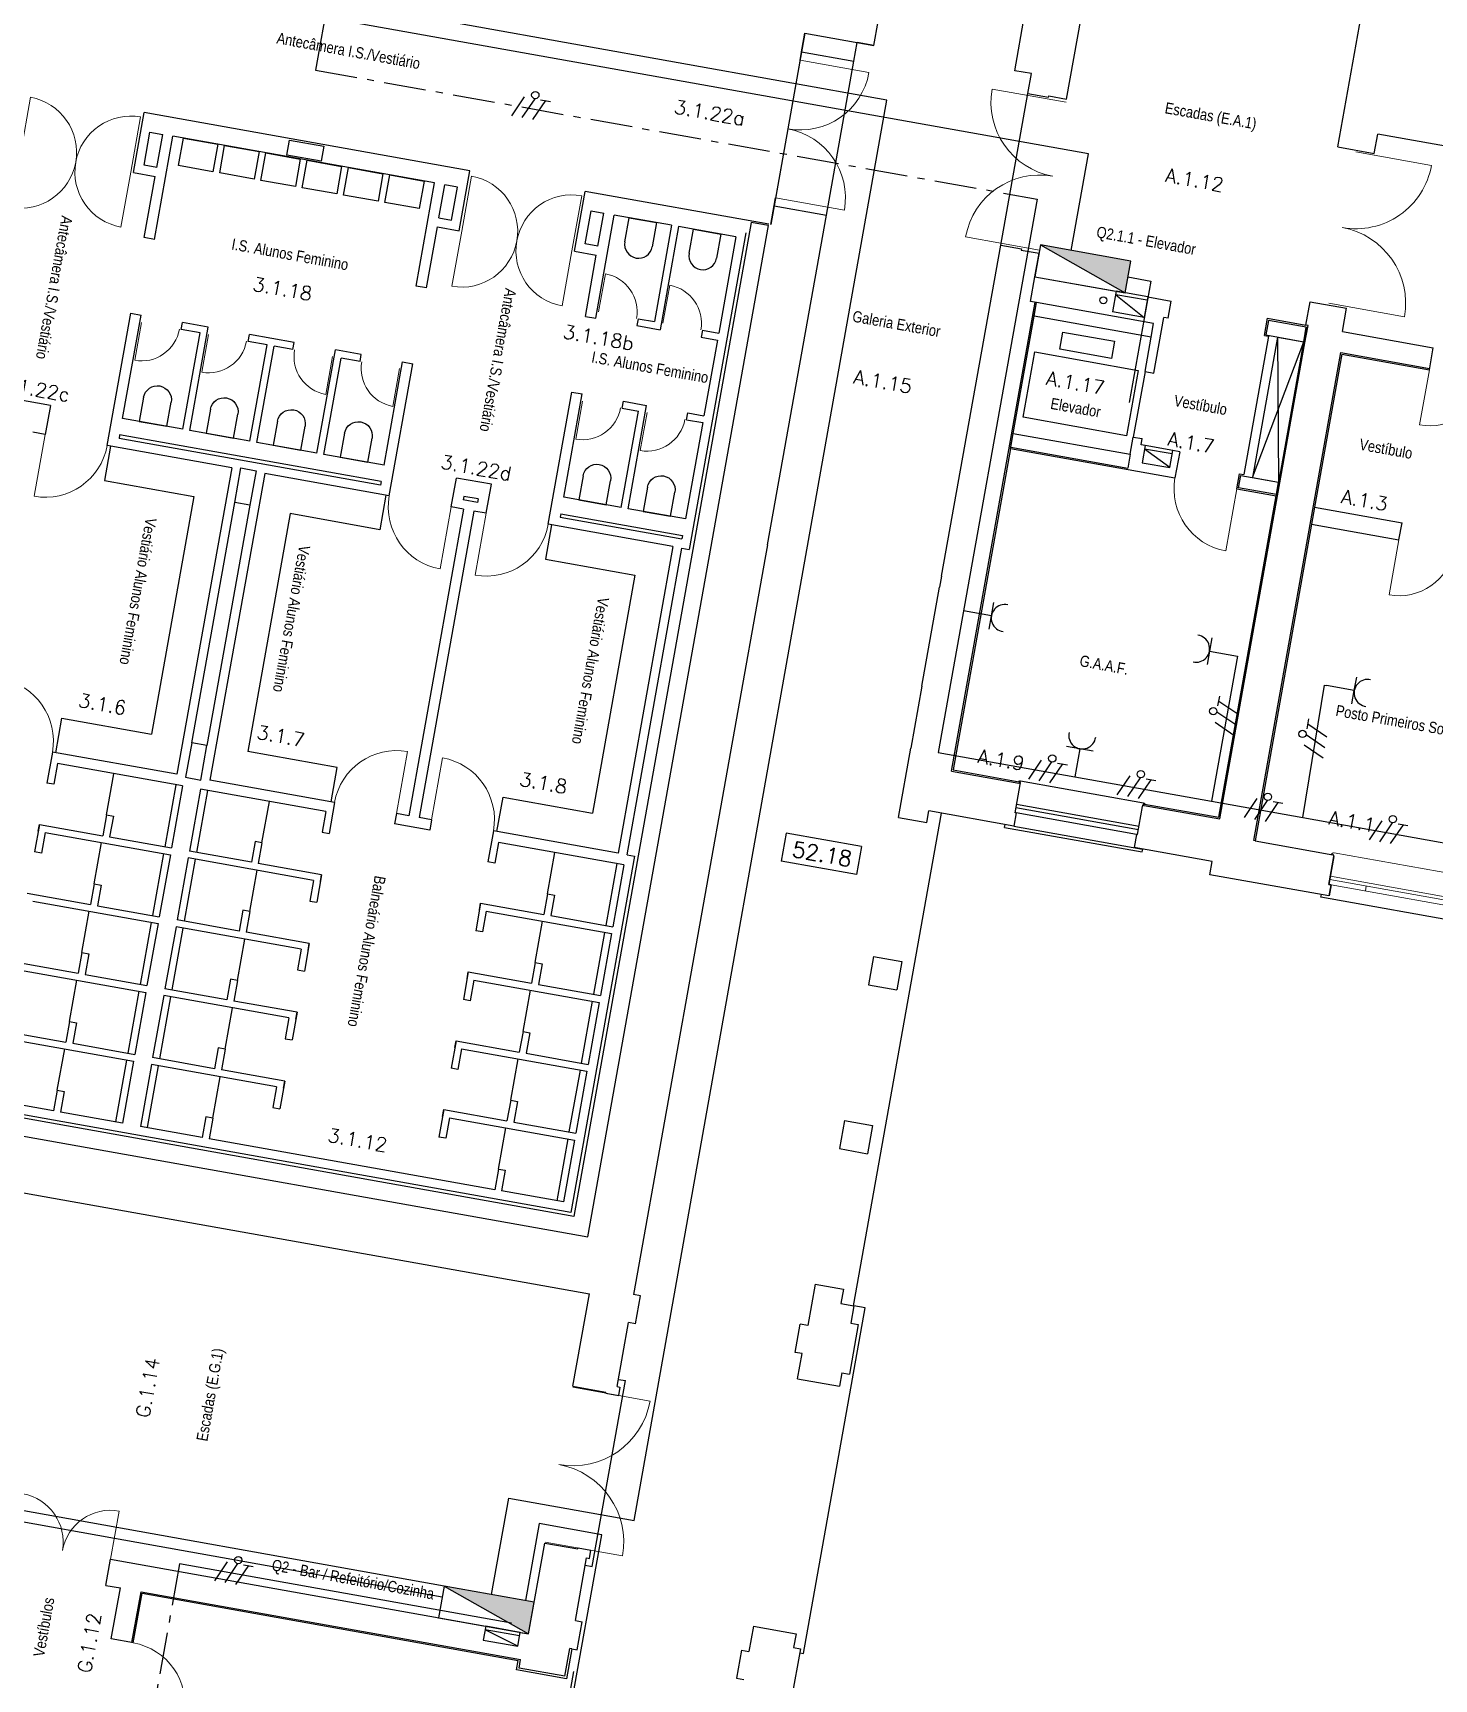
# Model space of a CAD drawing. Header units: millimetres. Extents: x -91023 to -90865, y -106382 to -106247.
# Drawn here: x -90971.86 to -90951.81, y -106302.42 to -106278.87 of the extents above; entities that cross this region are included whole.
import ezdxf
from ezdxf.enums import TextEntityAlignment as Align

# ---------------------------------------------------------------- set-up
doc = ezdxf.new("R2010")
doc.units = ezdxf.units.MM
doc.header["$MEASUREMENT"] = 0
doc.linetypes.add('ACAD_ISO10W100', pattern=[18, 12, -3, 0, -3])
doc.layers.get('0').update_dxf_attribs({"color": 152, "lineweight": 0})
for name, color, linetype, lineweight in [('!00 Elementos Corte', 40, 'Continuous', 30), ('!01 Elementos Vista 1', 152, 'Continuous', 0), ('!02 Elementos Vista 2', 87, 'Continuous', 0), ('!07 Vaos - Janelas', 8, 'Continuous', 13), ('0-CIVIL', 8, 'Continuous', 0), ('LEGENDA', 7, 'Continuous', 0)]:
    doc.layers.add(name, color=color, linetype=linetype, lineweight=lineweight)
for name, color, linetype in [('Desenho base', 7, 'Continuous'), ('Quadros', 90, 'Continuous'), ('Tomadas', 1, 'Continuous')]:
    doc.layers.add(name, color=color, linetype=linetype)
doc.styles.add('Legenda cotas', font='ARIALN.TTF', dxfattribs={"height": 0.16})
doc.styles.get("Standard").update_dxf_attribs({"font": 'simplex.shx'})

# ---------------------------------------------------------------- blocks, each defined once
blk = doc.blocks.new('P90')
at = {"layer": '0-CIVIL'}
blk.add_line((0, 0), (0, 0.9), dxfattribs=at)
blk.add_arc((0, 0), 0.9, 0.0201, 89.9983, dxfattribs=at)
blk = doc.blocks.new('Bloco Porta')
at = {"layer": '0-CIVIL'}
blk.add_lwpolyline([(0, 0), (1, 0)], dxfattribs=at)
blk.add_arc((0, 0), 1, 0, 90, dxfattribs=at)
blk = doc.blocks.new('dfrrr')
at = {"layer": '!00 Elementos Corte', "color": 8}
for p, q in [((-71623.882, -120643.702), (-71623.882, -120643.294)), ((-71621.442, -120643.702), (-71621.442, -120643.294)), ((-71623.852, -120643.702), (-71623.882, -120643.702)), ((-71623.852, -120643.702), (-71623.852, -120643.864)), ((-71621.472, -120643.702), (-71621.472, -120643.864)), ((-71621.472, -120643.702), (-71621.442, -120643.702))]:
    blk.add_line(p, q, dxfattribs=at)
at = {"layer": '!01 Elementos Vista 1', "color": 8}
blk.add_line((-71621.437, -120643.244), (-71623.887, -120643.244), dxfattribs=at)
for centre, start, end in [((-71623.882, -120643.288), 96.5152, 161.0564), ((-71621.442, -120643.288), 18.9436, 83.4848)]:
    blk.add_arc(centre, 0.0448, start, end, dxfattribs=at)
at = {"layer": '!02 Elementos Vista 2', "color": 8}
blk.add_line((-71621.442, -120643.584), (-71623.882, -120643.584), dxfattribs=at)
at = {"layer": '!07 Vaos - Janelas', "color": 8, "linetype": 'Continuous'}
for points in [[(-71621.442, -120643.632), (-71623.882, -120643.632)], [(-71621.472, -120643.702), (-71623.852, -120643.702)], [(-71623.352, -120643.702), (-71623.352, -120643.632)], [(-71621.972, -120643.702), (-71621.972, -120643.632)]]:
    blk.add_lwpolyline(points, dxfattribs=at)
blk = doc.blocks.new('LAVATORIO')
for p, q in [((-0.25, 0), (0.25, 0)), ((-0.25, -0.4), (-0.25, 0)), ((0.25, 0), (0.25, -0.4)), ((0.25, -0.4), (-0.25, -0.4))]:
    blk.add_line(p, q)
blk = doc.blocks.new('SANITA')
for p, q in [((0, 0.55), (0, 0.55)), ((-0.2, 0), (-0.2, 0.35)), ((0.2, 0.35), (0.2, 0)), ((0.2, 0), (-0.2, 0))]:
    blk.add_line(p, q)
for start, end in [(90, 180), (0, 90)]:
    blk.add_arc((0, 0.35), 0.2, start, end)
blk = doc.blocks.new('COMPART')
for p, q in [((0.568, 0.16), (-0.289, 0.16)), ((-0.289, 0.16), (-0.289, -0.16)), ((0.568, 0.16), (0.568, -0.16)), ((0.568, -0.16), (-0.289, -0.16))]:
    blk.add_line(p, q)
blk.add_attdef('LEGENDA', text='', height=0.12).set_placement((0, 0), align=Align.BOTTOM_CENTER)

msp = doc.modelspace()

# ---------------------------------------------------------------- hatches: boundary and pattern name
at = {"layer": 'Quadros'}
h = msp.add_hatch(color=256, dxfattribs=at)
h.dxf.hatch_style = 1
h.paths.add_polyline_path([(-90956.154, -106282.135), (-90957.445, -106281.904), (-90956.235, -106282.589)])
h = msp.add_hatch(color=256, dxfattribs=at)
h.dxf.hatch_style = 1
h.paths.add_polyline_path([(-90964.767, -106301.773), (-90964.686, -106301.319), (-90965.977, -106301.088)])

# ---------------------------------------------------------------- linework, layer by layer
at = {"layer": 'Desenho base'}
for p, q in [((-90957.072, -106279.818), (-90956.063, -106274.168)), ((-90957.072, -106279.818), (-90956.063, -106274.168)), ((-90953.192, -106280.501), (-90952.215, -106275.029)), ((-90959.83, -106279.052), (-90959.69, -106278.264)), ((-90959.83, -106279.052), (-90959.69, -106278.264)), ((-90957.812, -106279.412), (-90957.672, -106278.624)), ((-90957.812, -106279.412), (-90957.672, -106278.624)), ((-90960.815, -106278.876), (-90961.304, -106281.612)), ((-90960.883, -106279.26), (-90960.815, -106278.876)), ((-90960.862, -106279.142), (-90960.815, -106278.876)), ((-90960.114, -106279.275), (-90960.067, -106279.009)), ((-90959.83, -106279.052), (-90960.067, -106279.009)), ((-90960.862, -106279.142), (-90961.256, -106281.347)), ((-90960.508, -106281.48), (-90960.114, -106279.275)), ((-90957.576, -106279.454), (-90957.812, -106279.412)), ((-90957.576, -106279.454), (-90957.812, -106279.412)), ((-90957.627, -106279.74), (-90957.576, -106279.454)), ((-90957.627, -106279.74), (-90957.576, -106279.454)), ((-90958.014, -106281.905), (-90957.627, -106279.74)), ((-90957.328, -106279.773), (-90957.072, -106279.818)), ((-90957.328, -106279.773), (-90957.072, -106279.818)), ((-90970.42, -106280.868), (-90970.267, -106280.012)), ((-90965.61, -106280.843), (-90970.267, -106280.012)), ((-90970.269, -106280.763), (-90970.184, -106280.29)), ((-90970.184, -106280.29), (-90970.002, -106280.323)), ((-90970.118, -106281.826), (-90969.855, -106280.349)), ((-90970.087, -106280.795), (-90970.002, -106280.323)), ((-90966.114, -106281.017), (-90969.855, -106280.349)), ((-90952.67, -106280.595), (-90952.621, -106280.319)), ((-90941.861, -106282.241), (-90952.621, -106280.319)), ((-90953.192, -106280.501), (-90952.67, -106280.595)), ((-90970.42, -106280.868), (-90970.11, -106280.923)), ((-90970.087, -106280.795), (-90970.269, -106280.763)), ((-90970.266, -106281.8), (-90970.11, -106280.923)), ((-90970.087, -106280.795), (-90970.087, -106280.795)), ((-90965.763, -106281.7), (-90965.61, -106280.843)), ((-90966.378, -106282.494), (-90966.114, -106281.017)), ((-90966.051, -106281.516), (-90965.966, -106281.044)), ((-90965.784, -106281.076), (-90965.966, -106281.044)), ((-90965.869, -106281.549), (-90965.784, -106281.076)), ((-90964.11, -106281.995), (-90963.957, -106281.139)), ((-90961.333, -106281.607), (-90963.957, -106281.139)), ((-90961.304, -106281.612), (-90961.235, -106281.229)), ((-90961.256, -106281.347), (-90961.304, -106281.612)), ((-90966.051, -106281.516), (-90965.869, -106281.549)), ((-90966.051, -106281.516), (-90966.051, -106281.516)), ((-90961.583, -106281.583), (-90964.122, -106295.803)), ((-90963.959, -106281.89), (-90963.874, -106281.417)), ((-90963.92, -106296.093), (-90961.337, -106281.627)), ((-90963.874, -106281.417), (-90963.692, -106281.45)), ((-90963.808, -106282.953), (-90963.545, -106281.476)), ((-90963.777, -106281.922), (-90963.692, -106281.45)), ((-90962.723, -106281.623), (-90963.545, -106281.476)), ((-90962.723, -106281.623), (-90962.969, -106283.001)), ((-90961.337, -106281.627), (-90961.583, -106281.583)), ((-90961.35, -106286.196), (-90960.508, -106281.48)), ((-90961.337, -106281.627), (-90961.337, -106281.627)), ((-90961.337, -106281.627), (-90961.337, -106281.627)), ((-90970.118, -106281.826), (-90970.266, -106281.8)), ((-90966.23, -106282.52), (-90966.073, -106281.644)), ((-90966.073, -106281.644), (-90965.763, -106281.7)), ((-90962.624, -106281.641), (-90962.888, -106283.117)), ((-90961.802, -106281.788), (-90962.624, -106281.641)), ((-90961.66, -106281.732), (-90962.469, -106286.26)), ((-90961.802, -106281.788), (-90962.048, -106283.166)), ((-90964.11, -106281.995), (-90963.799, -106282.05)), ((-90963.777, -106281.922), (-90963.959, -106281.89)), ((-90963.956, -106282.927), (-90963.799, -106282.05)), ((-90963.777, -106281.922), (-90963.777, -106281.922)), ((-90957.722, -106281.978), (-90957.466, -106282.024)), ((-90957.722, -106281.978), (-90957.466, -106282.024)), ((-90957.526, -106282.358), (-90957.466, -106282.024)), ((-90957.526, -106282.358), (-90957.466, -106282.024)), ((-90966.23, -106282.52), (-90966.378, -106282.494)), ((-90957.526, -106282.358), (-90956.361, -106282.566)), ((-90956.361, -106282.566), (-90956.413, -106282.862)), ((-90955.908, -106282.647), (-90956.361, -106282.566)), ((-90958.718, -106289.429), (-90957.52, -106282.725)), ((-90958.718, -106289.429), (-90957.52, -106282.725)), ((-90957.873, -106284.815), (-90957.501, -106282.728)), ((-90957.873, -106284.815), (-90957.501, -106282.728)), ((-90957.536, -106282.925), (-90957.501, -106282.728)), ((-90957.536, -106282.925), (-90957.501, -106282.728)), ((-90955.827, -106283.027), (-90957.501, -106282.729)), ((-90955.917, -106282.696), (-90956.369, -106282.616)), ((-90956.369, -106282.616), (-90955.961, -106282.943)), ((-90955.908, -106282.647), (-90955.961, -106282.943)), ((-90955.908, -106282.647), (-90955.577, -106282.706)), ((-90955.621, -106282.953), (-90955.577, -106282.706)), ((-90953.647, -106283.051), (-90953.587, -106282.716)), ((-90953.126, -106283.144), (-90953.066, -106282.809)), ((-90970.797, -106284.773), (-90970.46, -106282.882)), ((-90970.576, -106284.385), (-90970.312, -106282.909)), ((-90970.46, -106282.882), (-90970.312, -106282.909)), ((-90969.739, -106283.113), (-90969.721, -106283.014)), ((-90969.352, -106283.08), (-90969.721, -106283.014)), ((-90963.956, -106282.927), (-90963.808, -106282.953)), ((-90963.2, -106282.96), (-90963.218, -106283.058)), ((-90963.2, -106282.96), (-90962.969, -106283.001)), ((-90955.961, -106282.943), (-90956.413, -106282.862)), ((-90955.862, -106283.224), (-90955.827, -106283.027)), ((-90955.822, -106283.739), (-90955.68, -106282.942)), ((-90955.621, -106282.953), (-90955.68, -106282.942)), ((-90955.621, -106282.953), (-90955.621, -106282.953)), ((-90954.242, -106283.199), (-90954.199, -106282.953)), ((-90954.199, -106282.953), (-90953.647, -106283.051)), ((-90969.468, -106283.161), (-90969.739, -106283.113)), ((-90969.714, -106284.539), (-90969.468, -106283.161)), ((-90969.616, -106284.557), (-90969.352, -106283.08)), ((-90968.779, -106283.284), (-90968.761, -106283.186)), ((-90968.508, -106283.333), (-90968.779, -106283.284)), ((-90968.122, -106283.3), (-90968.761, -106283.186)), ((-90963.218, -106283.058), (-90962.888, -106283.117)), ((-90962.28, -106283.124), (-90962.297, -106283.223)), ((-90962.297, -106283.223), (-90962.066, -106283.264)), ((-90962.28, -106283.124), (-90962.048, -106283.166)), ((-90962.066, -106283.264), (-90962.259, -106284.347)), ((-90954.183, -106283.209), (-90954.537, -106285.188)), ((-90954.054, -106283.222), (-90954.412, -106285.23)), ((-90954.242, -106283.199), (-90954.183, -106283.209)), ((-90953.643, -106283.082), (-90954.073, -106285.494)), ((-90954.054, -106283.222), (-90953.68, -106283.289)), ((-90953.643, -106283.082), (-90953.623, -106283.086)), ((-90968.754, -106284.711), (-90968.508, -106283.333)), ((-90968.656, -106284.728), (-90968.41, -106283.35)), ((-90968.139, -106283.398), (-90968.41, -106283.35)), ((-90968.139, -106283.398), (-90968.122, -106283.3)), ((-90967.795, -106284.882), (-90967.531, -106283.405)), ((-90967.696, -106284.9), (-90967.45, -106283.522)), ((-90967.162, -106283.471), (-90967.531, -106283.405)), ((-90967.179, -106283.57), (-90967.45, -106283.522)), ((-90967.179, -106283.57), (-90967.162, -106283.471)), ((-90954.878, -106290.115), (-90953.662, -106283.302)), ((-90954.395, -106290.424), (-90953.149, -106283.445)), ((-90953.133, -106283.468), (-90953.523, -106285.653)), ((-90951.882, -106283.691), (-90951.826, -106283.376)), ((-90966.835, -106285.054), (-90966.571, -106283.577)), ((-90966.761, -106285.493), (-90966.423, -106283.603)), ((-90966.571, -106283.577), (-90966.423, -106283.603)), ((-90955.95, -106283.716), (-90956.117, -106284.652)), ((-90955.95, -106283.716), (-90955.822, -106283.739)), ((-90971.609, -106284.201), (-90972.111, -106284.111)), ((-90971.609, -106284.201), (-90971.683, -106284.614)), ((-90964.487, -106285.9), (-90964.149, -106284.009)), ((-90964.265, -106285.512), (-90964.002, -106284.036)), ((-90964.149, -106284.009), (-90964.002, -106284.036)), ((-90963.429, -106284.24), (-90963.411, -106284.141)), ((-90963.411, -106284.141), (-90963.081, -106284.2)), ((-90963.345, -106285.677), (-90963.081, -106284.2)), ((-90969.714, -106284.539), (-90970.576, -106284.385)), ((-90963.443, -106285.659), (-90963.197, -106284.281)), ((-90963.429, -106284.24), (-90963.197, -106284.281)), ((-90962.277, -106284.445), (-90962.523, -106285.824)), ((-90962.508, -106284.404), (-90962.491, -106284.306)), ((-90962.508, -106284.404), (-90962.277, -106284.445)), ((-90962.491, -106284.306), (-90962.259, -106284.347)), ((-90971.683, -106284.614), (-90971.86, -106284.583)), ((-90970.618, -106284.622), (-90970.627, -106284.671)), ((-90966.886, -106285.339), (-90970.627, -106284.671)), ((-90966.877, -106285.29), (-90970.618, -106284.622)), ((-90968.754, -106284.711), (-90969.616, -106284.557)), ((-90957.87, -106284.796), (-90957.835, -106284.599)), ((-90957.87, -106284.796), (-90957.835, -106284.599)), ((-90957.835, -106284.599), (-90956.161, -106284.898)), ((-90956.117, -106284.652), (-90955.989, -106284.675)), ((-90970.748, -106284.781), (-90970.836, -106285.274)), ((-90969.015, -106285.091), (-90970.797, -106284.773)), ((-90967.795, -106284.882), (-90968.656, -106284.728)), ((-90966.835, -106285.054), (-90967.696, -106284.9)), ((-90957.873, -106284.815), (-90958.694, -106289.413)), ((-90957.873, -106284.815), (-90958.694, -106289.413)), ((-90957.873, -106284.815), (-90955.521, -106285.236)), ((-90957.87, -106284.796), (-90956.196, -106285.095)), ((-90956.161, -106284.898), (-90956.196, -106285.095)), ((-90955.946, -106284.774), (-90956.005, -106284.763)), ((-90955.946, -106284.774), (-90955.99, -106285.02)), ((-90955.561, -106284.894), (-90955.955, -106284.823)), ((-90955.596, -106285.09), (-90955.955, -106284.823)), ((-90955.552, -106284.844), (-90955.946, -106284.774)), ((-90955.596, -106285.09), (-90955.552, -106284.844)), ((-90955.454, -106284.862), (-90955.552, -106284.844)), ((-90955.454, -106284.862), (-90955.521, -106285.236)), ((-90969.015, -106285.091), (-90969.799, -106289.476)), ((-90955.99, -106285.02), (-90955.596, -106285.09)), ((-90970.836, -106285.274), (-90969.556, -106285.502)), ((-90968.543, -106285.175), (-90969.326, -106289.561)), ((-90966.761, -106285.493), (-90968.543, -106285.175)), ((-90966.877, -106285.29), (-90966.886, -106285.339)), ((-90965.875, -106285.652), (-90965.801, -106285.238)), ((-90965.299, -106285.328), (-90965.801, -106285.238)), ((-90965.373, -106285.741), (-90965.299, -106285.328)), ((-90954.635, -106285.394), (-90954.596, -106285.177)), ((-90954.635, -106285.394), (-90954.073, -106285.494)), ((-90954.596, -106285.177), (-90954.537, -106285.188)), ((-90954.412, -106285.23), (-90954.038, -106285.297)), ((-90969.556, -106285.502), (-90970.163, -106288.903)), ((-90969.586, -106289.027), (-90968.972, -106285.586)), ((-90968.755, -106285.625), (-90969.37, -106289.065)), ((-90966.81, -106285.485), (-90966.898, -106285.977)), ((-90965.696, -106285.501), (-90965.704, -106285.55)), ((-90965.498, -106285.587), (-90965.704, -106285.55)), ((-90965.489, -106285.538), (-90965.696, -106285.501)), ((-90965.489, -106285.538), (-90965.498, -106285.587)), ((-90963.443, -106285.659), (-90964.265, -106285.512)), ((-90954.895, -106290.091), (-90954.073, -106285.494)), ((-90968.178, -106285.748), (-90968.785, -106289.149)), ((-90966.898, -106285.977), (-90968.178, -106285.748)), ((-90965.698, -106285.683), (-90966.481, -106290.069)), ((-90965.55, -106285.71), (-90966.333, -106290.095)), ((-90965.698, -106285.683), (-90965.875, -106285.652)), ((-90965.373, -106285.741), (-90965.55, -106285.71)), ((-90964.308, -106285.749), (-90964.316, -106285.798)), ((-90964.316, -106285.798), (-90962.574, -106286.109)), ((-90964.308, -106285.749), (-90962.565, -106286.06)), ((-90962.523, -106285.824), (-90963.345, -106285.677)), ((-90953.523, -106285.653), (-90953.567, -106285.9)), ((-90953.523, -106285.653), (-90952.273, -106285.877)), ((-90952.317, -106286.123), (-90952.273, -106285.877)), ((-90964.438, -106285.908), (-90964.526, -106286.401)), ((-90962.705, -106286.218), (-90964.487, -106285.9)), ((-90962.565, -106286.06), (-90962.574, -106286.109)), ((-90953.567, -106285.9), (-90954.376, -106290.428)), ((-90953.567, -106285.9), (-90952.317, -106286.123)), ((-90962.705, -106286.218), (-90963.488, -106290.603)), ((-90963.36, -106290.626), (-90962.577, -106286.241)), ((-90962.577, -106286.241), (-90962.469, -106286.26)), ((-90964.526, -106286.401), (-90963.246, -106286.629)), ((-90961.378, -106286.353), (-90963.265, -106296.916)), ((-90963.246, -106286.629), (-90963.853, -106290.03)), ((-90959.141, -106288.216), (-90958.888, -106286.798)), ((-90959.141, -106288.216), (-90958.888, -106286.798)), ((-90971.531, -106289.167), (-90971.443, -106288.675)), ((-90971.443, -106288.675), (-90970.163, -106288.903)), ((-90971.58, -106289.158), (-90971.659, -106289.601)), ((-90969.799, -106289.476), (-90971.58, -106289.158)), ((-90967.506, -106289.378), (-90968.785, -106289.149)), ((-90959.477, -106290.096), (-90959.299, -106289.102)), ((-90959.477, -106290.096), (-90959.299, -106289.102)), ((-90971.508, -106289.323), (-90971.561, -106289.619)), ((-90969.717, -106289.643), (-90971.508, -106289.323)), ((-90967.593, -106289.87), (-90967.506, -106289.378)), ((-90971.561, -106289.619), (-90971.659, -106289.601)), ((-90970.807, -106290.058), (-90970.701, -106289.468)), ((-90969.815, -106289.626), (-90969.973, -106290.512)), ((-90969.717, -106289.643), (-90969.875, -106290.529)), ((-90967.544, -106289.879), (-90969.326, -106289.561)), ((-90958.718, -106289.429), (-90957.753, -106289.601)), ((-90958.718, -106289.429), (-90957.753, -106289.601)), ((-90958.694, -106289.413), (-90957.749, -106289.582)), ((-90958.694, -106289.413), (-90957.749, -106289.582)), ((-90957.808, -106290.025), (-90957.737, -106289.624)), ((-90957.808, -106290.025), (-90957.737, -106289.624)), ((-90957.737, -106289.624), (-90957.733, -106289.605)), ((-90957.737, -106289.624), (-90957.733, -106289.605)), ((-90955.971, -106289.889), (-90957.733, -106289.574)), ((-90955.971, -106289.889), (-90957.733, -106289.574)), ((-90969.461, -106289.689), (-90969.619, -106290.575)), ((-90969.362, -106289.707), (-90969.521, -106290.593)), ((-90967.669, -106290.009), (-90969.461, -106289.689)), ((-90968.582, -106290.456), (-90968.476, -106289.865)), ((-90967.544, -106289.879), (-90967.623, -106290.322)), ((-90965.221, -106290.294), (-90965.133, -106289.802)), ((-90965.133, -106289.802), (-90963.853, -106290.03)), ((-90970.807, -106290.058), (-90970.859, -106290.354)), ((-90970.807, -106290.058), (-90970.708, -106290.076)), ((-90970.708, -106290.076), (-90970.761, -106290.371)), ((-90967.669, -106290.009), (-90967.722, -106290.304)), ((-90966.658, -106290.037), (-90966.685, -106290.185)), ((-90966.481, -106290.069), (-90966.658, -106290.037)), ((-90966.156, -106290.127), (-90966.333, -106290.095)), ((-90960.118, -106297.077), (-90958.86, -106290.033)), ((-90960.118, -106297.077), (-90958.86, -106290.033)), ((-90959.477, -106290.096), (-90959.073, -106290.168)), ((-90959.477, -106290.096), (-90959.073, -106290.168)), ((-90957.827, -106290.218), (-90959.043, -106290.001)), ((-90957.827, -106290.218), (-90959.043, -106290.001)), ((-90957.793, -106290.028), (-90957.827, -106290.218)), ((-90957.793, -106290.028), (-90957.827, -106290.218)), ((-90957.793, -106290.028), (-90957.808, -106290.025)), ((-90957.793, -106290.028), (-90957.808, -106290.025)), ((-90956.035, -106290.222), (-90957.788, -106289.909)), ((-90956.056, -106290.338), (-90955.984, -106289.937)), ((-90955.984, -106289.937), (-90955.981, -106289.918)), ((-90955.961, -106289.921), (-90954.878, -106290.115)), ((-90955.958, -106289.902), (-90954.895, -106290.091)), ((-90971.765, -106290.192), (-90971.835, -106290.586)), ((-90971.783, -106290.29), (-90971.765, -106290.192)), ((-90971.765, -106290.192), (-90970.859, -106290.354)), ((-90971.684, -106290.308), (-90971.737, -106290.603)), ((-90971.684, -106290.308), (-90969.892, -106290.628)), ((-90967.722, -106290.304), (-90967.623, -106290.322)), ((-90966.183, -106290.275), (-90966.685, -106290.185)), ((-90966.156, -106290.127), (-90966.183, -106290.275)), ((-90965.27, -106290.285), (-90965.349, -106290.728)), ((-90963.488, -106290.603), (-90965.27, -106290.285)), ((-90957.958, -106290.235), (-90957.95, -106290.196)), ((-90957.958, -106290.235), (-90957.95, -106290.196)), ((-90957.827, -106290.218), (-90955.988, -106290.546)), ((-90956.071, -106290.335), (-90956.105, -106290.525)), ((-90956.071, -106290.335), (-90956.056, -106290.338)), ((-90971.737, -106290.603), (-90971.835, -106290.586)), ((-90970.982, -106291.043), (-90970.877, -106290.452)), ((-90970.761, -106290.371), (-90969.875, -106290.529)), ((-90968.733, -106290.733), (-90969.619, -106290.575)), ((-90968.68, -106290.438), (-90968.733, -106290.733)), ((-90968.582, -106290.456), (-90968.68, -106290.438)), ((-90968.582, -106290.456), (-90968.635, -106290.751)), ((-90965.198, -106290.45), (-90965.251, -106290.746)), ((-90963.407, -106290.77), (-90965.198, -106290.45)), ((-90954.987, -106290.725), (-90956.105, -106290.525)), ((-90955.989, -106290.587), (-90955.982, -106290.547)), ((-90954.376, -106290.428), (-90954.395, -106290.424)), ((-90954.376, -106290.428), (-90953.263, -106290.627)), ((-90969.991, -106290.61), (-90970.149, -106291.496)), ((-90969.892, -106290.628), (-90970.051, -106291.514)), ((-90969.637, -106290.673), (-90969.795, -106291.559)), ((-90969.538, -106290.691), (-90969.696, -106291.577)), ((-90967.845, -106290.993), (-90969.637, -106290.673)), ((-90967.729, -106290.913), (-90968.635, -106290.751)), ((-90965.251, -106290.746), (-90965.349, -106290.728)), ((-90964.496, -106291.185), (-90964.391, -106290.595)), ((-90963.252, -106290.646), (-90964.163, -106295.745)), ((-90963.505, -106290.753), (-90963.663, -106291.639)), ((-90963.407, -106290.77), (-90963.565, -106291.656)), ((-90963.36, -106290.626), (-90963.252, -106290.646)), ((-90955.021, -106290.912), (-90954.987, -106290.725)), ((-90970.982, -106291.043), (-90971.035, -106291.338)), ((-90970.982, -106291.043), (-90970.884, -106291.06)), ((-90968.758, -106291.44), (-90968.652, -106290.849)), ((-90967.845, -106290.993), (-90967.898, -106291.289)), ((-90967.729, -106290.913), (-90967.799, -106291.306)), ((-90967.746, -106291.011), (-90967.729, -106290.913)), ((-90971.941, -106291.176), (-90971.035, -106291.338)), ((-90971.86, -106291.292), (-90970.068, -106291.612)), ((-90970.884, -106291.06), (-90970.937, -106291.356)), ((-90967.898, -106291.289), (-90967.799, -106291.306)), ((-90964.496, -106291.185), (-90964.549, -106291.481)), ((-90964.496, -106291.185), (-90964.398, -106291.203)), ((-90964.398, -106291.203), (-90964.451, -106291.498)), ((-90953.433, -106291.236), (-90953.426, -106291.197)), ((-90944.829, -106292.773), (-90953.433, -106291.236)), ((-90971.158, -106292.027), (-90971.053, -106291.436)), ((-90970.937, -106291.356), (-90970.051, -106291.514)), ((-90968.856, -106291.422), (-90968.909, -106291.718)), ((-90968.758, -106291.44), (-90968.856, -106291.422)), ((-90968.758, -106291.44), (-90968.81, -106291.735)), ((-90965.455, -106291.319), (-90965.525, -106291.713)), ((-90965.472, -106291.417), (-90965.455, -106291.319)), ((-90965.455, -106291.319), (-90964.549, -106291.481)), ((-90965.374, -106291.435), (-90965.427, -106291.73)), ((-90965.374, -106291.435), (-90963.582, -106291.755)), ((-90964.451, -106291.498), (-90963.565, -106291.656)), ((-90970.167, -106291.595), (-90970.325, -106292.481)), ((-90970.068, -106291.612), (-90970.227, -106292.498)), ((-90969.812, -106291.658), (-90969.971, -106292.544)), ((-90969.714, -106291.675), (-90969.872, -106292.561)), ((-90968.021, -106291.978), (-90969.812, -106291.658)), ((-90968.909, -106291.718), (-90969.795, -106291.559)), ((-90967.905, -106291.897), (-90968.81, -106291.735)), ((-90965.427, -106291.73), (-90965.525, -106291.713)), ((-90964.672, -106292.17), (-90964.567, -106291.579)), ((-90963.681, -106291.737), (-90963.839, -106292.623)), ((-90963.582, -106291.755), (-90963.741, -106292.641)), ((-90968.933, -106292.424), (-90968.828, -106291.834)), ((-90968.021, -106291.978), (-90968.073, -106292.273)), ((-90967.905, -106291.897), (-90967.975, -106292.291)), ((-90967.922, -106291.995), (-90967.905, -106291.897)), ((-90972.117, -106292.161), (-90971.211, -106292.322)), ((-90971.158, -106292.027), (-90971.211, -106292.322)), ((-90971.158, -106292.027), (-90971.06, -106292.045)), ((-90971.06, -106292.045), (-90971.113, -106292.34)), ((-90964.672, -106292.17), (-90964.725, -106292.465)), ((-90964.672, -106292.17), (-90964.574, -106292.187)), ((-90964.574, -106292.187), (-90964.627, -106292.483)), ((-90959.832, -106292.084), (-90959.428, -106292.156)), ((-90959.832, -106292.084), (-90959.428, -106292.156)), ((-90972.036, -106292.277), (-90970.244, -106292.597)), ((-90971.334, -106293.011), (-90971.229, -106292.421)), ((-90971.113, -106292.34), (-90970.227, -106292.498)), ((-90969.032, -106292.407), (-90969.085, -106292.702)), ((-90968.933, -106292.424), (-90969.032, -106292.407)), ((-90968.933, -106292.424), (-90968.986, -106292.72)), ((-90968.073, -106292.273), (-90967.975, -106292.291)), ((-90965.631, -106292.303), (-90965.701, -106292.697)), ((-90965.648, -106292.402), (-90965.631, -106292.303)), ((-90965.631, -106292.303), (-90964.725, -106292.465)), ((-90965.55, -106292.419), (-90965.603, -106292.715)), ((-90965.55, -106292.419), (-90963.758, -106292.739)), ((-90970.343, -106292.579), (-90970.501, -106293.465)), ((-90970.244, -106292.597), (-90970.402, -106293.483)), ((-90969.988, -106292.642), (-90970.146, -106293.528)), ((-90969.89, -106292.66), (-90970.048, -106293.546)), ((-90968.197, -106292.962), (-90969.988, -106292.642)), ((-90969.085, -106292.702), (-90969.971, -106292.544)), ((-90965.603, -106292.715), (-90965.701, -106292.697)), ((-90964.848, -106293.154), (-90964.743, -106292.563)), ((-90964.627, -106292.483), (-90963.741, -106292.641)), ((-90959.904, -106292.488), (-90959.5, -106292.56)), ((-90959.904, -106292.488), (-90959.5, -106292.56)), ((-90969.109, -106293.409), (-90969.004, -106292.818)), ((-90968.081, -106292.881), (-90968.986, -106292.72)), ((-90968.081, -106292.881), (-90968.151, -106293.275)), ((-90968.098, -106292.98), (-90968.081, -106292.881)), ((-90963.857, -106292.722), (-90964.015, -106293.608)), ((-90963.758, -106292.739), (-90963.916, -106293.625)), ((-90972.292, -106293.145), (-90971.387, -106293.307)), ((-90971.334, -106293.011), (-90971.387, -106293.307)), ((-90971.334, -106293.011), (-90971.236, -106293.029)), ((-90971.236, -106293.029), (-90971.288, -106293.324)), ((-90968.197, -106292.962), (-90968.249, -106293.258)), ((-90964.848, -106293.154), (-90964.901, -106293.449)), ((-90964.848, -106293.154), (-90964.75, -106293.172)), ((-90964.75, -106293.172), (-90964.802, -106293.467)), ((-90972.212, -106293.261), (-90970.42, -106293.581)), ((-90971.51, -106293.996), (-90971.404, -106293.405)), ((-90971.288, -106293.324), (-90970.402, -106293.483)), ((-90969.208, -106293.391), (-90969.26, -106293.687)), ((-90969.109, -106293.409), (-90969.208, -106293.391)), ((-90969.109, -106293.409), (-90969.162, -106293.704)), ((-90968.249, -106293.258), (-90968.151, -106293.275)), ((-90965.806, -106293.288), (-90965.877, -106293.681)), ((-90965.824, -106293.386), (-90965.806, -106293.288)), ((-90965.806, -106293.288), (-90964.901, -106293.449)), ((-90965.726, -106293.404), (-90965.778, -106293.699)), ((-90965.726, -106293.404), (-90963.934, -106293.724)), ((-90964.122, -106295.803), (-90976.841, -106293.531)), ((-90964.163, -106295.745), (-90976.783, -106293.491)), ((-90971.563, -106294.291), (-90975.648, -106293.562)), ((-90970.518, -106293.563), (-90970.677, -106294.449)), ((-90970.42, -106293.581), (-90970.578, -106294.467)), ((-90970.164, -106293.627), (-90970.322, -106294.513)), ((-90970.066, -106293.644), (-90970.224, -106294.53)), ((-90968.372, -106293.947), (-90970.164, -106293.627)), ((-90969.26, -106293.687), (-90970.146, -106293.528)), ((-90965.024, -106294.138), (-90964.918, -106293.548)), ((-90964.802, -106293.467), (-90963.916, -106293.625)), ((-90977.131, -106293.733), (-90963.92, -106296.093)), ((-90969.285, -106294.393), (-90969.18, -106293.803)), ((-90968.256, -106293.866), (-90969.162, -106293.704)), ((-90968.256, -106293.866), (-90968.327, -106294.26)), ((-90968.274, -106293.964), (-90968.256, -106293.866)), ((-90965.778, -106293.699), (-90965.877, -106293.681)), ((-90964.032, -106293.706), (-90964.191, -106294.592)), ((-90963.934, -106293.724), (-90964.092, -106294.61)), ((-90971.51, -106293.996), (-90971.563, -106294.291)), ((-90971.51, -106293.996), (-90971.411, -106294.013)), ((-90971.411, -106294.013), (-90971.464, -106294.309)), ((-90968.372, -106293.947), (-90968.425, -106294.242)), ((-90970.578, -106294.467), (-90971.464, -106294.309)), ((-90968.425, -106294.242), (-90968.327, -106294.26)), ((-90965.982, -106294.272), (-90966.053, -106294.666)), ((-90966, -106294.37), (-90965.982, -106294.272)), ((-90965.982, -106294.272), (-90965.077, -106294.434)), ((-90965.024, -106294.138), (-90965.077, -106294.434)), ((-90965.024, -106294.138), (-90964.925, -106294.156)), ((-90964.925, -106294.156), (-90964.978, -106294.451)), ((-90969.436, -106294.671), (-90970.322, -106294.513)), ((-90969.384, -106294.376), (-90969.436, -106294.671)), ((-90969.285, -106294.393), (-90969.384, -106294.376)), ((-90969.285, -106294.393), (-90969.338, -106294.689)), ((-90965.901, -106294.388), (-90965.954, -106294.683)), ((-90965.901, -106294.388), (-90964.11, -106294.708)), ((-90965.2, -106295.123), (-90965.094, -106294.532)), ((-90964.978, -106294.451), (-90964.092, -106294.61)), ((-90960.25, -106294.427), (-90959.847, -106294.499)), ((-90960.25, -106294.427), (-90959.847, -106294.499)), ((-90965.252, -106295.418), (-90969.338, -106294.689)), ((-90965.954, -106294.683), (-90966.053, -106294.666)), ((-90964.208, -106294.69), (-90964.366, -106295.576)), ((-90964.11, -106294.708), (-90964.268, -106295.594)), ((-90960.322, -106294.831), (-90959.919, -106294.903)), ((-90960.322, -106294.831), (-90959.919, -106294.903)), ((-90965.2, -106295.123), (-90965.252, -106295.418)), ((-90965.2, -106295.123), (-90965.101, -106295.14)), ((-90965.101, -106295.14), (-90965.154, -106295.436)), ((-90964.268, -106295.594), (-90965.154, -106295.436)), ((-90963.238, -106297.337), (-90963.166, -106296.934)), ((-90960.669, -106296.77), (-90960.265, -106296.842)), ((-90960.835, -106302.053), (-90959.952, -106297.107)), ((-90960.301, -106297.044), (-90960.114, -106297.077)), ((-90960.774, -106297.361), (-90960.883, -106297.342)), ((-90960.159, -106297.329), (-90960.051, -106297.348)), ((-90960.92, -106298.122), (-90960.32, -106298.229)), ((-90960.286, -106298.037), (-90960.177, -106298.057)), ((-90963.858, -106300.807), (-90963.384, -106298.149)), ((-90963.482, -106298.132), (-90963.384, -106298.149)), ((-90963.957, -106300.79), (-90963.858, -106300.807)), ((-90970.442, -106301.897), (-90970.312, -106301.168)), ((-90970.312, -106301.168), (-90964.883, -106302.138)), ((-90964.251, -106302.378), (-90964.179, -106301.979)), ((-90960.889, -106302.044), (-90960.835, -106302.053)), ((-90964.126, -106302.309), (-90968.33, -106325.846)), ((-90964.905, -106302.261), (-90964.883, -106302.138)), ((-90964.251, -106302.378), (-90964.905, -106302.261))]:
    msp.add_line(p, q, dxfattribs=at)
at = {"layer": 'Desenho base', "ltscale": 0.1}
for p, q in [((-90974.223, -106295.066), (-90963.899, -106296.909)), ((-90964.134, -106298.229), (-90963.899, -106296.909)), ((-90963.5, -106298.235), (-90963.337, -106297.32)), ((-90964.134, -106298.229), (-90963.662, -106298.313)), ((-90964.134, -106298.229), (-90963.662, -106298.313)), ((-90963.664, -106298.328), (-90963.662, -106298.313)), ((-90963.664, -106298.328), (-90963.482, -106298.36)), ((-90963.5, -106298.235), (-90963.461, -106298.242)), ((-90963.461, -106298.242), (-90963.482, -106298.36)), ((-90964.767, -106301.773), (-90964.535, -106300.473)), ((-90964.535, -106300.473), (-90964.063, -106300.557)), ((-90964.535, -106300.473), (-90964.063, -106300.557)), ((-90970.814, -106301.078), (-90970.748, -106300.704)), ((-90970.748, -106300.704), (-90965.381, -106301.663)), ((-90964.098, -106301.582), (-90963.938, -106300.686)), ((-90964.06, -106300.543), (-90964.063, -106300.557)), ((-90964.06, -106300.543), (-90963.878, -106300.575)), ((-90963.938, -106300.686), (-90963.899, -106300.693)), ((-90963.899, -106300.693), (-90963.878, -106300.575)), ((-90970.814, -106301.078), (-90970.608, -106301.115)), ((-90970.423, -106301.9), (-90970.296, -106301.191)), ((-90970.296, -106301.191), (-90964.916, -106302.152)), ((-90964.098, -106301.582), (-90964, -106301.6)), ((-90964.071, -106301.998), (-90964, -106301.6)), ((-90970.422, -106301.9), (-90970.738, -106301.844)), ((-90964.924, -106301.948), (-90965.39, -106301.712)), ((-90964.889, -106301.751), (-90964.767, -106301.773)), ((-90961.552, -106301.661), (-90961.618, -106302.025)), ((-90961.552, -106301.661), (-90960.942, -106301.77)), ((-90960.942, -106301.77), (-90960.977, -106301.967)), ((-90964.15, -106301.984), (-90964.071, -106301.998)), ((-90961.721, -106302.007), (-90961.792, -106302.405)), ((-90961.721, -106302.007), (-90961.618, -106302.025)), ((-90960.879, -106301.984), (-90961.005, -106302.693)), ((-90960.977, -106301.967), (-90960.879, -106301.984)), ((-90961.792, -106302.405), (-90961.689, -106302.424))]:
    msp.add_line(p, q, dxfattribs=at)
at = {"layer": 'Desenho base'}
for points in [[(-90960.815, -106278.876), (-90959.83, -106279.052)], [(-90960.862, -106279.142), (-90960.114, -106279.275)], [(-90957.627, -106279.74), (-90957.332, -106279.792), (-90957.328, -106279.773)], [(-90957.627, -106279.74), (-90957.332, -106279.792), (-90957.328, -106279.773)], [(-90961.256, -106281.347), (-90960.508, -106281.48)], [(-90958.86, -106286.64), (-90958.014, -106281.905)], [(-90958.86, -106286.64), (-90958.014, -106281.905)], [(-90958.014, -106281.905), (-90957.719, -106281.958), (-90957.722, -106281.978)], [(-90958.014, -106281.905), (-90957.719, -106281.958), (-90957.722, -106281.978)], [(-90957.501, -106282.728), (-90957.589, -106282.712), (-90957.526, -106282.358)], [(-90957.501, -106282.728), (-90957.589, -106282.712), (-90957.526, -106282.358)], [(-90953.587, -106282.716), (-90953.066, -106282.809)], [(-90957.835, -106284.599), (-90957.536, -106282.925)], [(-90957.835, -106284.599), (-90957.536, -106282.925)], [(-90955.95, -106283.716), (-90955.862, -106283.224), (-90957.536, -106282.925)], [(-90953.662, -106283.302), (-90953.618, -106283.056), (-90953.647, -106283.051)], [(-90954.054, -106283.222), (-90954.038, -106285.297)], [(-90953.126, -106283.144), (-90951.826, -106283.376)], [(-90954.412, -106285.23), (-90953.68, -106283.289)], [(-90953.149, -106283.445), (-90951.879, -106283.672)], [(-90953.133, -106283.468), (-90951.882, -106283.691)], [(-90956.161, -106284.898), (-90956.117, -106284.652)], [(-90956.005, -106284.763), (-90955.989, -106284.675)], [(-90954.07, -106285.474), (-90954.611, -106285.378), (-90954.58, -106285.201), (-90954.038, -106285.297)], [(-90954.07, -106285.474), (-90954.038, -106285.297)], [(-90961.35, -106286.196), (-90961.378, -106286.353)], [(-90961.35, -106286.196), (-90961.378, -106286.353)], [(-90958.86, -106286.64), (-90958.888, -106286.798)], [(-90958.86, -106286.64), (-90958.888, -106286.798)], [(-90959.141, -106288.216), (-90959.299, -106289.102)], [(-90959.141, -106288.216), (-90959.299, -106289.102)], [(-90959.073, -106290.168), (-90959.043, -106290.001)], [(-90959.073, -106290.168), (-90959.043, -106290.001)], [(-90957.958, -106290.235), (-90955.989, -106290.587)], [(-90953.318, -106291.216), (-90955.021, -106290.912)], [(-90959.832, -106292.084), (-90959.904, -106292.488)], [(-90959.832, -106292.084), (-90959.904, -106292.488)], [(-90959.428, -106292.156), (-90959.5, -106292.56)], [(-90959.428, -106292.156), (-90959.5, -106292.56)], [(-90960.25, -106294.427), (-90960.322, -106294.831)], [(-90960.25, -106294.427), (-90960.322, -106294.831)], [(-90959.847, -106294.499), (-90959.919, -106294.903)], [(-90959.847, -106294.499), (-90959.919, -106294.903)], [(-90963.166, -106296.934), (-90963.265, -106296.916)], [(-90960.669, -106296.77), (-90960.774, -106297.361)], [(-90960.265, -106296.842), (-90960.301, -106297.044)], [(-90960.114, -106297.077), (-90960.159, -106297.329)], [(-90959.952, -106297.107), (-90960.114, -106297.077)], [(-90963.238, -106297.337), (-90963.337, -106297.32)], [(-90960.955, -106297.745), (-90960.883, -106297.342)], [(-90960.051, -106297.348), (-90960.177, -106298.057)], [(-90960.92, -106298.122), (-90960.856, -106297.763), (-90960.955, -106297.745)], [(-90960.286, -106298.037), (-90960.32, -106298.229)], [(-90964.897, -106301.8), (-90965.39, -106301.712)], [(-90964.889, -106301.751), (-90965.381, -106301.663)], [(-90964.15, -106301.984), (-90964.179, -106301.979)]]:
    msp.add_lwpolyline(points, dxfattribs=at)
for points in [[(-90968.188, -106280.403), (-90967.696, -106280.491), (-90967.735, -106280.708), (-90968.227, -106280.62)], [(-90954.221, -106283.192), (-90953.68, -106283.289), (-90953.643, -106283.082), (-90954.184, -106282.986)], [(-90956.43, -106283.529), (-90957.168, -106283.397), (-90957.124, -106283.15), (-90956.386, -106283.282)], [(-90956.216, -106284.634), (-90957.692, -106284.37), (-90957.525, -106283.435), (-90956.049, -106283.699)], [(-90968.972, -106285.586), (-90968.884, -106285.094), (-90968.667, -106285.133), (-90968.755, -106285.625)], [(-90969.586, -106289.027), (-90969.674, -106289.519), (-90969.458, -106289.558), (-90969.37, -106289.065)]]:
    msp.add_lwpolyline(points, close=True, dxfattribs=at)
at = {"layer": 'Desenho base', "linetype": 'Continuous'}
for points in [[(-90956.044, -106290.269), (-90957.796, -106289.956)], [(-90956.071, -106290.335), (-90957.793, -106290.028)]]:
    msp.add_lwpolyline(points, dxfattribs=at)
at = {"layer": 'Desenho base', "ltscale": 0.1}
for points in [[(-90970.738, -106301.844), (-90970.738, -106301.844), (-90970.738, -106301.844), (-90970.738, -106301.844), (-90970.608, -106301.115)], [(-90965.381, -106301.663), (-90965.416, -106301.86), (-90964.924, -106301.948), (-90964.889, -106301.751)], [(-90964.15, -106301.984), (-90964.226, -106302.413), (-90964.94, -106302.285), (-90964.916, -106302.152)]]:
    msp.add_lwpolyline(points, dxfattribs=at)
at = {"layer": 'Desenho base'}
msp.add_circle((-90956.546, -106282.696), 0.05, dxfattribs=at)
for centre, radius, start, end in [((-90957.736, -106289.619), 0.0448, 86.3887, 119.4681), ((-90957.736, -106289.619), 0.0448, 86.3887, 119.4681), ((-90957.736, -106289.619), 0.0448, 86.3887, 119.4681), ((-90957.736, -106289.619), 0.0448, 86.3887, 119.4681), ((-90957.756, -106289.621), 0.02, 349.8735, 79.8735), ((-90957.756, -106289.621), 0.02, 349.8735, 79.8735), ((-90957.753, -106289.601), 0.02, 349.8735, 79.8735), ((-90957.753, -106289.601), 0.02, 349.8735, 79.8735), ((-90955.965, -106289.941), 0.02, 79.8735, 169.8735), ((-90955.961, -106289.921), 0.02, 79.8735, 169.8735), ((-90955.984, -106289.932), 0.0448, 40.2789, 73.3583), ((-90955.984, -106289.932), 0.0448, 40.2789, 73.3583), ((-90953.267, -106290.646), 0.02, 349.8735, 79.8735)]:
    msp.add_arc(centre, radius, start, end, dxfattribs=at)
at = {"layer": 'Quadros'}
for p, q in [((-90959.644, -106279.831), (-90967.104, -106278.498)), ((-90956.759, -106280.602), (-90967.555, -106278.674)), ((-90963.257, -106300.152), (-90959.644, -106279.831)), ((-90959.644, -106279.831), (-90959.644, -106279.831)), ((-90957.006, -106281.983), (-90956.759, -106280.602)), ((-90957.445, -106281.904), (-90956.235, -106282.589)), ((-90965.3, -106301.209), (-90965.051, -106299.832)), ((-90965.051, -106299.832), (-90963.257, -106300.152)), ((-90964.615, -106300.193), (-90964.812, -106301.296)), ((-90963.722, -106300.353), (-90964.615, -106300.193)), ((-90966.665, -106316.832), (-90963.722, -106300.353)), ((-90965.977, -106301.088), (-90964.767, -106301.773))]:
    msp.add_line(p, q, dxfattribs=at)
for points in [[(-90956.154, -106282.135), (-90957.445, -106281.904), (-90957.526, -106282.358), (-90956.235, -106282.589)], [(-90964.686, -106301.319), (-90965.977, -106301.088), (-90966.058, -106301.542), (-90964.767, -106301.773)]]:
    msp.add_lwpolyline(points, close=True, dxfattribs=at)
at = {"layer": 'Tomadas'}
for p, q in [((-90967.571, -106278.025), (-90967.817, -106279.403)), ((-90957.495, -106281.247), (-90958.908, -106289.162)), ((-90958.147, -106287.208), (-90958.112, -106287.018)), ((-90958.147, -106287.208), (-90958.547, -106287.137)), ((-90958.181, -106287.399), (-90958.147, -106287.208)), ((-90954.994, -106287.524), (-90955.028, -106287.714)), ((-90955.028, -106287.714), (-90955.062, -106287.905)), ((-90955.028, -106287.714), (-90954.628, -106287.786)), ((-90954.628, -106287.786), (-90954.998, -106289.86)), ((-90953.693, -106290.095), (-90953.383, -106288.202)), ((-90953.383, -106288.202), (-90953.356, -106288.207)), ((-90952.956, -106288.279), (-90953.356, -106288.207)), ((-90952.956, -106288.279), (-90952.922, -106288.088)), ((-90952.99, -106288.469), (-90952.956, -106288.279)), ((-90958.908, -106289.162), (-90954.998, -106289.86)), ((-90956.882, -106289.111), (-90957.072, -106289.077)), ((-90956.882, -106289.111), (-90956.953, -106289.511)), ((-90956.691, -106289.145), (-90956.882, -106289.111)), ((-90954.998, -106289.86), (-90953.693, -106290.095)), ((-90953.693, -106290.095), (-90950.892, -106290.595)), ((-90965.014, -106301.618), (-90969.762, -106300.77))]:
    msp.add_line(p, q, dxfattribs=at)
at = {"layer": 'Tomadas', "linetype": 'ACAD_ISO10W100', "ltscale": 0.05}
for p, q in [((-90967.817, -106279.403), (-90957.495, -106281.247)), ((-90969.762, -106300.77), (-90973.548, -106321.968))]:
    msp.add_line(p, q, dxfattribs=at)
at = {"layer": 'Tomadas', "linetype": 'ByBlock'}
for p, q in [((-90964.83, -106279.785), (-90965.013, -106280.055)), ((-90964.681, -106279.812), (-90964.865, -106280.082)), ((-90964.527, -106279.839), (-90964.71, -106280.109)), ((-90964.597, -106279.827), (-90964.457, -106279.852)), ((-90954.906, -106288.499), (-90954.881, -106288.359)), ((-90954.894, -106288.429), (-90954.624, -106288.612)), ((-90954.921, -106288.583), (-90954.651, -106288.766)), ((-90953.631, -106288.824), (-90953.606, -106288.685)), ((-90954.948, -106288.731), (-90954.678, -106288.915)), ((-90953.646, -106288.909), (-90953.376, -106289.092)), ((-90953.619, -106288.754), (-90953.349, -106288.938)), ((-90953.673, -106289.057), (-90953.403, -106289.24)), ((-90957.434, -106289.274), (-90957.617, -106289.544)), ((-90957.286, -106289.3), (-90957.469, -106289.57)), ((-90957.131, -106289.328), (-90957.315, -106289.598)), ((-90957.201, -106289.315), (-90957.061, -106289.34)), ((-90956.167, -106289.5), (-90956.351, -106289.77)), ((-90956.019, -106289.526), (-90956.202, -106289.796)), ((-90955.865, -106289.554), (-90956.048, -106289.824)), ((-90955.935, -106289.541), (-90955.795, -106289.566)), ((-90954.35, -106289.824), (-90954.533, -106290.095)), ((-90954.202, -106289.851), (-90954.385, -106290.121)), ((-90954.048, -106289.878), (-90954.231, -106290.149)), ((-90954.117, -106289.866), (-90953.978, -106289.891)), ((-90952.561, -106290.144), (-90952.745, -106290.414)), ((-90952.413, -106290.17), (-90952.596, -106290.441)), ((-90952.259, -106290.198), (-90952.442, -106290.468)), ((-90952.328, -106290.185), (-90952.189, -106290.21)), ((-90969.079, -106300.741), (-90969.262, -106301.011)), ((-90968.93, -106300.767), (-90969.114, -106301.037)), ((-90968.776, -106300.795), (-90968.96, -106301.065)), ((-90968.846, -106300.782), (-90968.706, -106300.807))]:
    msp.add_line(p, q, dxfattribs=at)
at = {"layer": 'Tomadas', "linetype": 'ByBlock', "ltscale": 0.025}
for p, q in [((-90956.194, -106282.362), (-90955.867, -106282.42)), ((-90955.867, -106282.42), (-90956.178, -106284.158)), ((-90965.977, -106301.088), (-90978.327, -106298.882)), ((-90972.072, -106300.157), (-90970.694, -106300.403)), ((-90970.694, -106300.403), (-90966.004, -106301.241))]:
    msp.add_line(p, q, dxfattribs=at)
at = {"layer": 'Tomadas', "linetype": 'ByBlock'}
for centre in [(-90964.672, -106279.76), (-90954.973, -106288.574), (-90953.698, -106288.899), (-90957.276, -106289.249), (-90956.01, -106289.475), (-90954.193, -106289.799), (-90952.404, -106290.119), (-90968.921, -106300.716)]:
    msp.add_circle(centre, 0.0522, dxfattribs=at)
at = {"layer": 'Tomadas'}
for centre, start, end in [((-90957.956, -106287.242), 77.1494, 262.5976), ((-90955.219, -106287.68), 257.1494, 82.5976), ((-90952.765, -106288.313), 77.1494, 262.5976), ((-90956.848, -106288.92), 167.1494, 352.5976)]:
    msp.add_arc(centre, 0.194, start, end, dxfattribs=at)

# ---------------------------------------------------------------- block references
at = {"layer": 'Desenho base', "xscale": -1}
for name, p, rotation in [('Bloco Porta', (-90960.883, -106279.26), 169.8734931169226), ('SANITA', (-90970.14, -106284.463), 349.8734931169226), ('SANITA', (-90969.185, -106284.634), 349.8734931169226), ('SANITA', (-90968.225, -106284.805), 349.8734931169226), ('SANITA', (-90967.265, -106284.977), 349.8734931169226), ('SANITA', (-90963.854, -106285.586), 349.8734931169226), ('SANITA', (-90962.934, -106285.75), 349.8734931169226), ('P90', (-90970.581, -106302.786), 259.8734931168336)]:
    msp.add_blockref(name, p, dxfattribs=dict(at, rotation=rotation))
at = {"layer": 'Desenho base'}
for name, p, xscale, yscale, zscale, rotation in [('Bloco Porta', (-90957.08, -106279.863), 1.075000000112181, 1.075000000128057, 1.075000000117289, 169.8734929033586), ('Bloco Porta', (-90972.034, -106280.58), -0.7999999999583167, 0.7999999999883585, 0.7999999999587536, 259.8734931129059), ('Bloco Porta', (-90970.459, -106280.861), 0.7999999999583167, 0.7999999999883585, 0.7999999999583167, 79.87349311290596), ('Bloco Porta', (-90972.034, -106280.58), 0.7999999999624078, 0.7999999999883585, 0.7999999999587536, 259.873493117193), ('Bloco Porta', (-90952.935, -106280.573), -1.100000000700797, 1.100000000675209, 1.100000000688177, 169.8734932862703), ('Bloco Porta', (-90970.459, -106280.861), -0.7999999999675249, 0.7999999999883585, 0.7999999999587536, 79.87349311514112), ('Bloco Porta', (-90965.724, -106281.707), -0.7999999999583167, 0.7999999999883585, 0.7999999999587536, 259.8734931129059), ('Bloco Porta', (-90957.458, -106281.979), -1.075000000106185, 1.075000000128057, 1.075000000117289, 349.87349309042), ('Bloco Porta', (-90964.149, -106281.988), 0.7999999999583167, 0.7999999999883585, 0.7999999999583167, 79.87349311290596), ('Bloco Porta', (-90965.724, -106281.707), 0.7999999999624078, 0.7999999999883585, 0.7999999999587536, 259.873493117193), ('Bloco Porta', (-90964.149, -106281.988), -0.7999999999675249, 0.7999999999883585, 0.7999999999587536, 79.87349311514112), ('Bloco Porta', (-90953.322, -106282.738), 1.100000000692854, 1.100000000675209, 1.100000000688177, 349.8734930989033), ('Bloco Porta', (-90963.766, -106282.859), -0.550823992614035, 0.5508239926421084, 0.5508239926082147, 259.8734931274022), ('Bloco Porta', (-90962.846, -106283.023), -0.5508239926038009, 0.5508239926421084, 0.5508239926082147, 259.8734931333626), ('Bloco Porta', (-90970.305, -106283.012), 0.5508239925956188, 0.5508239926130045, 0.5508239926082147, 259.8734931209096), ('Bloco Porta', (-90969.345, -106283.183), 0.5508239926007359, 0.5508239926421084, 0.5508239926082147, 259.8734931179294), ('Bloco Porta', (-90967.573, -106283.5), -0.5508239925915278, 0.5508239926130045, 0.5508239926082147, 79.8734931146831), ('Bloco Porta', (-90966.613, -106283.671), -0.5508239925915278, 0.5508239926130045, 0.5508239926082147, 79.8734931146831), ('P90', (-90951.882, -106283.691), -0.8888890725733369, 0.8888890726084355, 0.8888890726021185, 169.8734930401407), ('Bloco Porta', (-90963.995, -106284.139), 0.5508239925956188, 0.5508239926130045, 0.5508239926082147, 259.8734931209096), ('Bloco Porta', (-90963.074, -106284.303), 0.5508239926007359, 0.5508239926421084, 0.5508239926082147, 259.8734931179294), ('Bloco Porta', (-90971.683, -106284.614), 0.8999999999812438, 0.8999999999941792, 0.8999999999720157, 259.8734931160491), ('Bloco Porta', (-90965.875, -106285.652), -0.8999999999577104, 0.8999999999941792, 0.8999999999720157, 79.8734931138994), ('Bloco Porta', (-90965.373, -106285.741), 0.8999999999812438, 0.8999999999941792, 0.8999999999720157, 259.8734931160491), ('P90', (-90952.317, -106286.123), -0.8888890725733369, 0.8888890726084355, 0.8888890726021185, 169.8734930401407), ('Bloco Porta', (-90972.466, -106289), -0.8999999999669185, 0.8999999999650754, 0.8999999999720157, 259.8734931158862), ('Bloco Porta', (-90966.658, -106290.037), 0.8999999999618014, 0.8999999999650754, 0.8999999999720157, 79.87349311771014), ('Bloco Porta', (-90966.156, -106290.127), -0.8999999999669185, 0.8999999999650754, 0.8999999999720157, 259.8734931158862), ('P90', (-90964.137, -106298.243), 1.250000322828027, 1.250000322848791, 1.250000322843838, 259.8734931446342), ('P90', (-90964.532, -106300.458), -1.250000322835699, 1.250000322848791, 1.250000322843838, 259.8734931474072), ('P90', (-90972.126, -106300.458), 0.7777779786187943, 0.7777779786265455, 0.7777779786356481, 349.8734931170735), ('P90', (-90970.748, -106300.704), -0.7777779786187943, 0.7777779786265455, 0.7777779786356481, 349.8734931170735)]:
    msp.add_blockref(name, p, dxfattribs=dict(at, xscale=xscale, yscale=yscale, zscale=zscale, rotation=rotation))
for name, p, rotation in [('LAVATORIO', (-90969.461, -106280.42), 349.8734931169226), ('Bloco Porta', (-90961.235, -106281.229), 349.8734931169226), ('LAVATORIO', (-90968.87, -106280.525), 349.8734931169226), ('LAVATORIO', (-90968.28, -106280.631), 349.8734931169226), ('LAVATORIO', (-90967.689, -106280.736), 349.8734931169226), ('LAVATORIO', (-90967.098, -106280.842), 349.8734931169226), ('LAVATORIO', (-90966.508, -106280.947), 349.8734931169226), ('SANITA', (-90963.134, -106281.55), 169.873493118564), ('SANITA', (-90962.213, -106281.714), 169.873493118564), ('P90', (-90954.635, -106285.394), 169.8734931129355), ('dfrrr', (766.64, -119.81), 349.8734931170242)]:
    msp.add_blockref(name, p, dxfattribs=dict(at, rotation=rotation))
ref = msp.add_blockref('COMPART', (-90960.755, -106290.583), dxfattribs=dict(at, xscale=1.275000000014037, yscale=1.274999999994179, zscale=1.274999999999997, rotation=349.8734930884752))
ref.add_attrib('LEGENDA', '52.18', dxfattribs={"layer": '0', "height": 0.2231, "rotation": 349.8735}).set_placement((-90960.569, -106290.617), align=Align.MIDDLE_CENTER)

# ---------------------------------------------------------------- texts
at = {"layer": 'Desenho base', "char_height": 0.2, "rotation": 349.8735}
for s, insert, width, attachment_point in [('3.1.22a', (-90962.663, -106279.824), 1.10603, 1), ('A.1.12', (-90955.241, -106280.975), 1, 5), ('3.1.18', (-90968.728, -106282.556), 1.10603, 7), ('3.1.18b', (-90963.282, -106283.417), 1.10603, 9), ('A.1.15', (-90959.7, -106283.86), 1, 5), ('A.1.15', (-90959.7, -106283.86), 1, 5), ('A.1.17', (-90956.945, -106283.878), 1, 5), ('3.1.22c', (-90972.348, -106283.973), 1.10603, 7), ('A.1.7', (-90955.291, -106284.733), 1, 5), ('3.1.22d', (-90966.038, -106285.1), 1.10603, 7), ('A.1.3', (-90952.809, -106285.556), 1, 5), ('3.1.6', (-90970.847, -106288.374), 1, 2), ('3.1.7', (-90968.296, -106288.83), 1, 2), ('A.1.9', (-90958.009, -106289.269), 1, 5), ('3.1.8', (-90964.537, -106289.501), 1, 2), ('A.1.1', (-90952.987, -106290.151), 1, 5), ('3.1.12', (-90967.619, -106294.534), 1.10603, 1)]:
    msp.add_mtext(s, dxfattribs=dict(at, insert=insert, width=width, attachment_point=attachment_point))
at = {"layer": 'Desenho base', "linetype": 'Continuous', "char_height": 0.2, "width": 1, "attachment_point": 5, "rotation": 79.8735}
for s, insert in [('G.1.14', (-90970.217, -106298.249)), ('G.1.12', (-90971.052, -106301.9))]:
    msp.add_mtext(s, dxfattribs=dict(at, insert=insert))
at = {"layer": 'LEGENDA', "style": 'Legenda cotas'}
for s, rotation, p in [('Antecâmera I.S./Vestiário', 349.7295, (-90968.381, -106279.02)), ('Escadas (E.A.1)', 349.8735, (-90955.675, -106280.019)), ('Antecâmera I.S./Vestiário', 259.7295, (-90971.447, -106281.478)), ('I.S. Alunos Feminino', 349.7295, (-90969.027, -106281.967)), ('Antecâmera I.S./Vestiário', 259.7295, (-90965.099, -106282.515)), ('Galeria Exterior', 349.8735, (-90960.146, -106282.999)), ('I.S. Alunos Feminino', 349.7295, (-90963.877, -106283.582)), ('Elevador', 349.8735, (-90957.312, -106284.247)), ('Vestíbulo', 349.8735, (-90955.545, -106284.206)), ('Vestíbulo', 349.8735, (-90952.893, -106284.832)), ('Vestiário Alunos Feminino', 259.7295, (-90970.243, -106285.798)), ('Vestiário Alunos Feminino', 259.7295, (-90968.048, -106286.191)), ('Vestiário Alunos Feminino', 259.7295, (-90963.772, -106286.934)), ('G.A.A.F.', 349.3969, (-90956.895, -106287.926)), ('Posto Primeiros Socorros', 349.9595, (-90953.231, -106288.639)), ('Balneário Alunos Feminino', 259.7295, (-90966.967, -106290.917)), ('Escadas (E.G.1)', 79.8997, (-90969.365, -106299.026)), ('Vestíbulos', 79.8997, (-90971.7, -106302.11))]:
    msp.add_text(s, height=0.16, rotation=rotation, dxfattribs=at).set_placement(p)
at = {"layer": 'Quadros', "style": 'Legenda cotas'}
for s, p in [('Q2.1.1 - Elevador', (-90956.654, -106281.793)), ('Q2 - Bar / Refeitório/Cozinha', (-90968.451, -106300.861))]:
    msp.add_text(s, height=0.16, rotation=349.7295, dxfattribs=at).set_placement(p)

doc.saveas('drawing.dxf')
